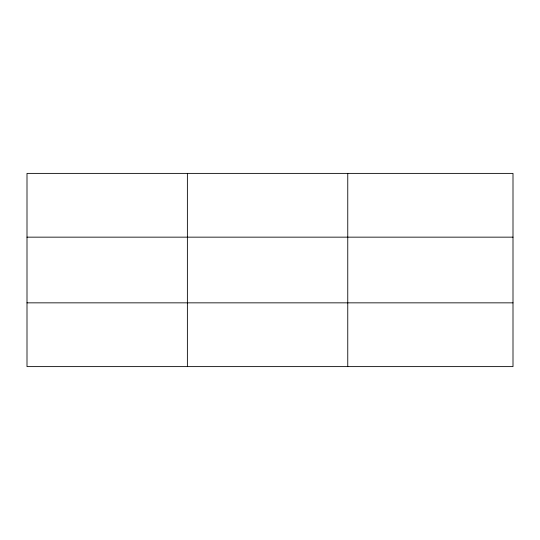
<?xml version="1.0" encoding="UTF-8"?>
<svg xmlns="http://www.w3.org/2000/svg" width="540" height="540" viewBox="0 0 540 540"><rect width="100%" height="100%" fill="white"/><g stroke="black" fill="none" stroke-linecap="round" stroke-linejoin="round"><path stroke-width="0.81" d="M187.38 173.387L187.38 366.613M347.76 173.387L347.76 366.613M513 302.846L513 366.613L27 366.613L27 173.387L513 173.387L513 302.846L27 302.846M27 237.154L513 237.154"/></g></svg>
